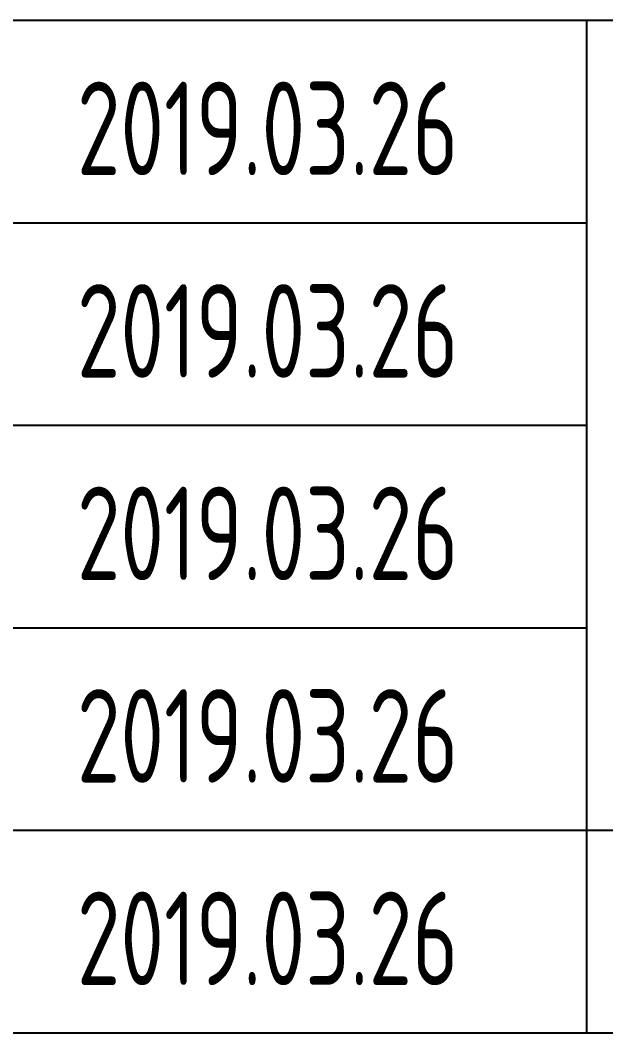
# Model space of a CAD drawing. Extents: x 5396719 to 5510122, y -514120 to -238224.
# Drawn here: x 5492864 to 5494745, y -420737 to -417487 of the extents above; entities that cross this region are included whole.
import ezdxf
from ezdxf.enums import TextEntityAlignment as Align

# ---------------------------------------------------------------- set-up
doc = ezdxf.new("R2010")
doc.units = 0
doc.header["$LTSCALE"] = 1000
doc.header["$MEASUREMENT"] = 0
doc.layers.get('0').update_dxf_attribs({"linetype": 'CONTINUOUS'})
doc.styles.add('AHD', font='sceie.shx', dxfattribs={"width": 0.7, "bigfont": 'sceic.shx'})

msp = doc.modelspace()

# ---------------------------------------------------------------- linework, layer by layer
for p, q in [((5489184, -417487.3), (5500184, -417487.3)), ((5494684, -420737.3), (5494684, -417487.3)), ((5494684, -420737.3), (5494684, -417487.3)), ((5489184, -418137.3), (5494684, -418137.3)), ((5489184, -418787.3), (5494684, -418787.3)), ((5489184, -419437.3), (5494684, -419437.3)), ((5489184, -420087.3), (5494684, -420087.3)), ((5494684, -420087.3), (5507184, -420087.3)), ((5489184, -420737.3), (5507184, -420737.3))]:
    msp.add_line(p, q)

# ---------------------------------------------------------------- texts
at = {"style": 'AHD', "width": 0.8}
for p in [(5493658.8, -417834), (5493658.8, -418484), (5493658.8, -419134), (5493658.8, -419784), (5493658.8, -420434)]:
    msp.add_text('2019.03.26', height=300, dxfattribs=at).set_placement(p, align=Align.MIDDLE)

doc.saveas('drawing.dxf')
